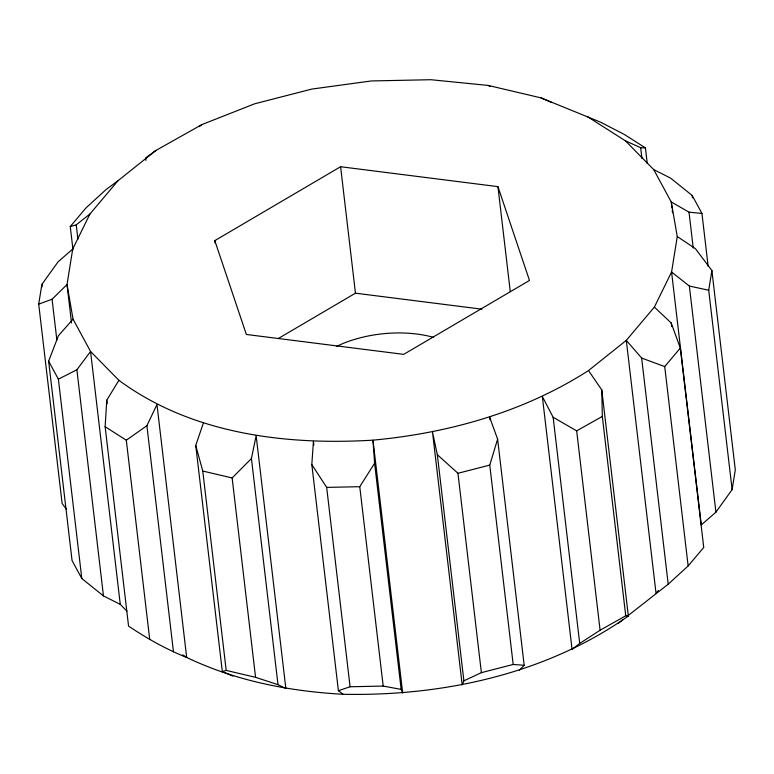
<?xml version="1.0" encoding="UTF-8"?>
<svg xmlns="http://www.w3.org/2000/svg" width="774" height="774" viewBox="0 0 774 774"><rect width="100%" height="100%" fill="white"/><g stroke="black" fill="none" stroke-linecap="round" stroke-linejoin="round"><path stroke-width="1.16" d="M118.906 380.305C191.342 433.837 285.296 445.447 372.981 440.154C448.794 433.121 524.017 411.913 588.492 370.562L601.775 389.903L628.343 616.036C545.912 674.115 442.815 696.3 343.143 694.288C289.253 691.317 235.596 680.868 186.679 657.436C166.168 649.28 146.857 638.395 128.561 626.089L105.138 426.726L106.764 400.168L118.906 380.305L90.558 351.473L73.046 319.14L67.019 284.571L72.717 249.064L89.929 214.011L117.977 180.739L155.797 150.533L201.937 124.556L254.607 103.813L311.806 89.087L371.317 80.951L430.857 79.712L488.142 85.43L540.978 97.872L600.537 122.157L624.27 134.434L645.439 147.911L647.267 163.517M343.143 694.288L338.393 690.698L311.825 464.564L313.431 441.383L313.857 444.982M66.429 509.205L62.123 503.497L38.7 304.134L41.873 284.397L58.079 261.825L72.717 249.064M677.269 236.534L671.571 272.032L701.283 524.936L715.921 512.175L732.127 489.603L735.3 469.866L711.877 270.503L695.362 248.618L677.269 236.534L671.251 201.956L653.73 169.632L625.392 140.8L587.321 116.564M732.127 489.603L708.713 290.24L711.877 270.503M278.001 684.671L251.434 458.537L256.146 435.675L285.858 688.57L278.001 684.671L255.565 677.327L226.192 670.41L222.312 671.551L195.745 445.418L203.32 423.223M497.614 439.158L524.182 665.292L513.181 664.46L489.758 465.097L497.614 439.158L489.681 417.292L489.961 419.692M126.936 611.15L120.27 604.368L103.455 595.912L81.802 578.526L72.059 560.55L48.636 361.177L58.427 335.703L73.046 319.14M463.887 680.82L462.194 684.913L432.492 432.018L437.329 454.686L463.887 680.82L481.38 672.654L513.181 664.46M149.73 639.566L126.307 440.193L146.896 425.71L156.977 404.531L186.679 657.436L182.674 654.881M588.492 370.562L626.311 340.367L654.369 307.094L671.571 272.032L689.353 286.041L708.713 290.24M401.155 689.392L383.188 686.074L359.765 486.701L374.597 463.258L372.981 440.154L402.683 693.049L401.155 689.392L374.597 463.258M81.802 578.526L58.379 379.154L76.887 369.779L90.558 351.473L120.27 604.368M72.94 249.363L70.26 226.55L85.856 208.051L105.796 189.794L117.977 180.739M627.424 616.104L668.204 584.206L688.144 565.949L664.721 366.586L680.317 348.087L671.213 322.99L654.369 307.094M658.355 590.494L656.023 593.261L626.311 340.367L641.646 358.062L664.721 366.586M688.144 565.949L703.74 547.45L680.317 348.087M519.393 670.187L524.182 665.292M255.565 677.327L232.142 477.964L251.434 458.537M38.7 304.134L52.071 299.248L67.019 284.571L71.527 322.922M618.203 623.467L622.809 619.781M70.26 226.55L76.22 224.866L89.929 214.011M199.392 126.568L201.937 124.556M579.707 643.417L572.063 649.444L542.351 396.54L553.139 417.283L579.707 643.417L600.092 630.23L625.74 615.785L628.343 616.036M155.797 150.533L145.657 157.964L145.938 160.353M214.804 240.637L340.599 166.729L497.943 186.64L529.484 280.459L403.689 354.366L246.355 334.465L214.804 240.637L215.085 243.026M278.127 338.615L355.459 293.182L481.805 309.165M553.139 417.283L576.669 430.857L602.317 416.412L601.775 389.903M336.371 346.549L342.969 343.472A91.458 53.367 -6.7 0 1 433.634 337.358M338.393 690.698L350.08 686.761L383.188 686.074M437.329 454.686L457.956 473.282L489.758 465.097M311.825 464.564L326.667 487.388L359.765 486.701M625.392 140.8L640.669 147.699L645.439 147.911M671.948 207.945L671.251 201.956L689.015 212.163L701.941 213.45L708.142 266.295M195.745 445.418L202.769 471.047L232.142 477.964M540.978 97.872L551.688 102.449M222.312 671.551L233.022 676.128M488.142 85.43L490.106 86.398M653.73 169.632L670.545 178.088L692.198 195.474L701.941 213.45M105.138 426.726L126.307 440.193M48.636 361.177L58.379 379.154M692.198 195.474L692.478 197.883M689.015 212.163L693.233 248.057M689.353 286.041L715.921 512.175M672.238 210.344L672.519 212.744M671.213 322.99L671.639 326.58M640.669 147.699L641.936 158.467M641.646 358.062L668.204 584.206M602.317 416.412L625.74 615.785M576.669 430.857L600.092 630.23M497.943 186.64L510.269 291.614M457.956 473.282L481.38 672.654M340.599 166.729L355.459 293.182M326.667 487.388L350.08 686.761M202.769 471.047L226.192 670.41M146.896 425.71L173.463 651.843M106.764 400.168L107.189 403.757M76.22 224.866L77.903 239.224M76.887 369.779L103.455 595.912M52.071 299.248L56.85 339.931M41.873 284.397L42.154 286.796"/></g></svg>
